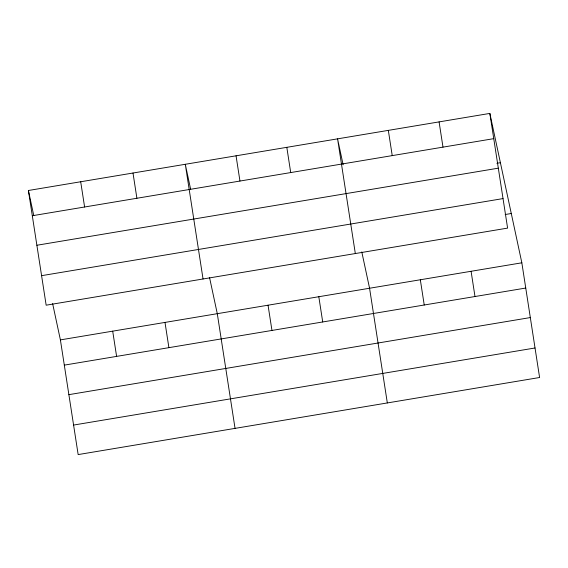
<?xml version="1.0" encoding="UTF-8"?>
<svg xmlns="http://www.w3.org/2000/svg" width="568" height="568" viewBox="0 0 568 568"><rect width="100%" height="100%" fill="white"/><g stroke="black" fill="none" stroke-linecap="round" stroke-linejoin="round"><path stroke-width="0.85" d="M489.843 113.415L507.6 228.109L46.157 305.194L28.4 190.493L489.843 113.415L521.843 262.806L539.6 377.507L78.157 454.585L60.4 339.891L52.618 303.56M32.305 215.733L493.748 138.656M496.901 163.3L500.401 162.711M36.877 245.255L498.321 168.171M41.585 275.672L503.028 198.587M505.158 214.534L511.285 213.504M60.4 339.891L521.843 262.806M64.305 365.132L525.748 288.047M68.877 394.654L530.32 317.569M73.584 425.063L535.028 347.985M343.129 164.798L337.569 138.848L355.327 253.548M361.788 251.915L369.569 288.246L387.326 402.939M190.663 189.371L185.289 164.287L203.046 278.987M209.507 277.354L217.288 313.685L235.046 428.378M28.4 190.493L33.775 215.577M471.085 271.284L474.99 296.524M439.085 121.893L442.99 147.133M420.327 279.768L424.232 305.009M388.327 130.37L392.232 155.611M318.811 296.723L322.716 321.964M286.812 147.332L290.717 172.573M268.046 305.201L271.958 330.441M236.047 155.809L239.959 181.05M164.997 322.418L168.902 347.659M132.997 173.02L136.902 198.26M112.698 331.151L116.603 356.392M80.699 181.76L84.604 207"/></g></svg>
